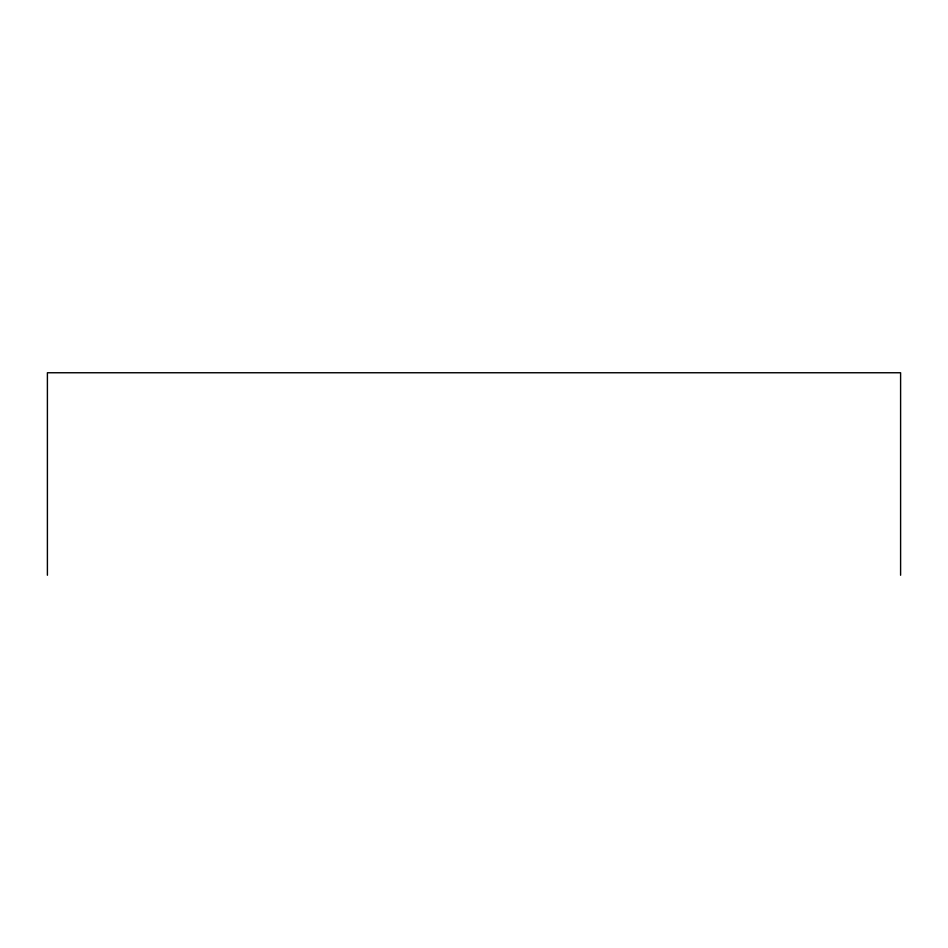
<?xml version="1.0" encoding="UTF-8"?>
<svg xmlns="http://www.w3.org/2000/svg" width="948" height="948" viewBox="0 0 948 948"><rect width="100%" height="100%" fill="white"/><g stroke="black" fill="none" stroke-linecap="round" stroke-linejoin="round"><path stroke-width="1.42" d="M900.6 575.246L900.6 372.754L47.4 372.754L47.4 575.246"/></g></svg>
